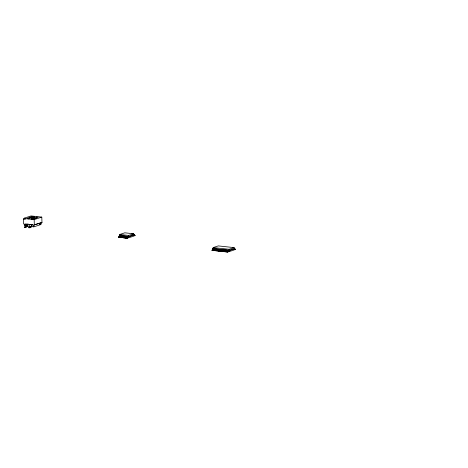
<?xml version="1.0" encoding="UTF-8"?>
<svg xmlns="http://www.w3.org/2000/svg" width="468" height="468" viewBox="0 0 468 468"><rect width="100%" height="100%" fill="white"/><g stroke="black" fill="none" stroke-linecap="round" stroke-linejoin="round"><path stroke-width="0.7" d="M128.706 237.779L128.63 235.439L133.708 233.784L134.158 235.03L133.784 236.118L128.706 237.779L119.796 236.82L119.346 235.468L119.72 234.48L124.798 232.818L133.708 233.784M229.156 251.614L229.08 249.28L234.158 247.619L234.597 248.543L234.234 249.953L229.156 251.614L221.212 250.76M34.217 217.439L33.983 218.48M25.956 226.705L25.956 225.81L24.95 225.798L25.061 224.026L28.121 224.09L28.133 224.464C26.957 224.611 28.361 226.793 26.653 225.98L26.676 226.688L24.687 227.319L24.675 226.945L25.763 226.594L26.676 226.688M24.541 218.556L23.4 218.93L23.57 223.973L24.266 224.049L24.985 225.886L33.854 226.845L40.669 224.617L41.283 222.563L41.98 222.639L41.792 217.099L31.023 215.941L24.523 218.065L25.056 219.106L24.523 218.065M119.235 236.65L119.574 235.544A0.725 0.404 -83.8 0 0 119.246 235.971L119.077 236.521A0.62 0.345 -83.8 0 1 118.872 236.849L118.515 237.288L119.422 237.229A0.942 0.526 -83.8 0 0 119.767 236.709L120.112 235.603A0.725 0.404 -83.8 0 0 119.785 236.03L119.609 236.58A0.62 0.345 -83.8 0 1 119.404 236.907L118.509 236.972M120.568 236.229L120.393 236.779A0.942 0.526 -83.8 0 1 120.048 237.294L119.679 237.416L120.03 236.972A0.62 0.345 -83.8 0 0 120.235 236.644L120.411 236.094A0.725 0.404 -83.8 0 1 120.738 235.673L120.627 236.094M122.891 236.48L122.721 237.03A0.942 0.526 -83.8 0 1 122.376 237.545L122.008 237.668L122.359 237.223A0.62 0.345 -83.8 0 0 122.563 236.896L122.733 236.346A0.725 0.404 -83.8 0 1 123.061 235.925L123.201 236.2M123.885 237.153L124.225 236.047A0.725 0.404 -83.8 0 0 123.897 236.475L123.727 237.024A0.62 0.345 -83.8 0 1 123.523 237.352L123.166 237.791L124.073 237.726A0.942 0.526 -83.8 0 0 124.418 237.212L124.763 236.106A0.725 0.404 -83.8 0 0 124.435 236.533L124.26 237.077A0.62 0.345 -83.8 0 1 124.055 237.411L123.16 237.475M125.219 236.732L125.044 237.276A0.942 0.526 -83.8 0 1 124.699 237.797L124.33 237.914L124.681 237.475A0.62 0.345 -83.8 0 0 124.886 237.147L125.061 236.597A0.725 0.404 -83.8 0 1 125.389 236.176L125.295 236.574M127.542 236.983L127.372 237.528A0.942 0.526 -83.8 0 1 127.027 238.048L126.658 238.165L127.009 237.726A0.62 0.345 -83.8 0 0 127.214 237.399L127.384 236.849A0.725 0.404 -83.8 0 1 127.717 236.428L127.852 236.703M216.193 250.111L216.538 249.005A0.725 0.404 -83.8 0 0 216.21 249.432L216.035 249.982A0.62 0.345 -83.8 0 1 215.83 250.31L215.479 250.749L216.386 250.684A0.942 0.526 -83.8 0 0 216.731 250.169L217.07 249.064A0.725 0.404 -83.8 0 0 216.742 249.491L216.573 250.041A0.62 0.345 -83.8 0 1 216.368 250.368L215.467 250.433M220.843 250.614L221.189 249.508A0.725 0.404 -83.8 0 0 220.861 249.935L220.685 250.479A0.62 0.345 -83.8 0 1 220.481 250.813L220.13 251.252L221.036 251.187A0.942 0.526 -83.8 0 0 221.382 250.672L221.721 249.567A0.725 0.404 -83.8 0 0 221.393 249.994L221.224 250.538A0.62 0.345 -83.8 0 1 221.019 250.866L220.656 250.988A0.942 0.526 -83.8 0 1 220.498 251.129L220.13 251.252M225.494 251.117L225.839 250.011A0.725 0.404 -83.8 0 0 225.512 250.433L225.336 250.983A0.62 0.345 -83.8 0 1 225.131 251.31L224.78 251.755L225.687 251.69A0.942 0.526 -83.8 0 0 226.032 251.176L226.377 250.07A0.725 0.404 -83.8 0 0 226.05 250.491L225.874 251.041A0.62 0.345 -83.8 0 1 225.67 251.369L224.769 251.433M226.828 250.69L226.658 251.24A0.942 0.526 -83.8 0 1 226.313 251.755L225.945 251.878L226.296 251.439A0.62 0.345 -83.8 0 0 226.5 251.111L226.67 250.561A0.725 0.404 -83.8 0 1 227.003 250.134L226.863 250.608M126.383 236.855L126.553 236.299A0.725 0.404 -83.8 0 0 126.225 236.726L126.05 237.27A0.62 0.345 -83.8 0 1 125.845 237.598L125.494 238.042L126.401 237.978A0.942 0.526 -83.8 0 0 126.746 237.463L127.091 236.358A0.725 0.404 -83.8 0 0 126.758 236.785L126.588 237.329A0.62 0.345 -83.8 0 1 126.383 237.656L125.482 237.721M212.876 249.187L213.045 248.631A0.725 0.404 -83.8 0 0 212.718 249.058L212.548 249.602A0.62 0.345 -83.8 0 1 212.343 249.935L211.986 250.374L212.893 250.31A0.942 0.526 -83.8 0 0 213.238 249.795L213.583 248.689A0.725 0.404 -83.8 0 0 213.256 249.116L213.086 249.66A0.62 0.345 -83.8 0 1 212.881 249.988L211.981 250.052M215.204 249.438L215.374 248.882A0.725 0.404 -83.8 0 0 215.046 249.309L214.87 249.853A0.62 0.345 -83.8 0 1 214.666 250.181L214.315 250.626L215.221 250.561A0.942 0.526 -83.8 0 0 215.567 250.047L215.912 248.941A0.725 0.404 -83.8 0 0 215.578 249.362L215.409 249.912A0.62 0.345 -83.8 0 1 215.204 250.24L214.303 250.304M217.526 249.69L217.696 249.134A0.725 0.404 -83.8 0 0 217.368 249.555L217.199 250.105A0.62 0.345 -83.8 0 1 216.994 250.433L216.643 250.877L217.544 250.813A0.942 0.526 -83.8 0 0 217.895 250.298L218.234 249.192A0.725 0.404 -83.8 0 0 217.907 249.614L217.737 250.164A0.62 0.345 -83.8 0 1 217.532 250.491L216.631 250.555M219.855 249.941L220.024 249.385A0.725 0.404 -83.8 0 0 219.697 249.807L219.521 250.357A0.62 0.345 -83.8 0 1 219.316 250.684L218.965 251.123L219.872 251.064A0.942 0.526 -83.8 0 0 220.217 250.544L220.563 249.438A0.725 0.404 -83.8 0 0 220.235 249.865L220.059 250.415A0.62 0.345 -83.8 0 1 219.855 250.743L218.954 250.807M30.133 227.255L30.168 226.266L29.162 226.249L29.273 224.476L32.333 224.546L32.345 224.921C31.175 225.079 32.561 227.237 30.859 226.436L30.882 227.144L28.899 227.776L28.881 227.401L29.975 227.044L30.882 227.144M234.62 249.222L235.503 249.169L235.147 249.608A0.942 0.526 -83.8 0 1 234.772 249.327L234.562 248.877L229.197 250.632L212.829 248.871L213.192 247.566L218.275 245.905L234.158 247.619M222.201 250.134L222.347 249.631A0.725 0.404 -83.8 0 0 222.019 250.058L221.85 250.608A0.62 0.345 -83.8 0 1 221.645 250.936L221.294 251.374L222.201 251.316A0.942 0.526 -83.8 0 0 222.546 250.795L222.885 249.69A0.725 0.404 -83.8 0 0 222.557 250.117L222.388 250.667A0.62 0.345 -83.8 0 1 222.183 250.994L221.282 251.059M33.819 216.783L34.035 216.462L33.082 216.702M25.237 224.383L25.646 224.195M29.449 224.839L29.858 224.652M232.438 247.812L233.122 247.8M32.193 219.036L31.777 219.217M32.111 218.983L31.391 219.199M33.602 216.608L33.082 216.585M32.017 219.012L31.719 219.235M30.005 216.982L29.776 218.024M27.793 218.468L27.179 218.65L27.793 218.568M34.351 216.497L33.456 216.643M28.215 218.895L29.97 218.363M34.38 217.696L31.309 218.696L33.251 218.907L38.16 217.298L36.223 217.094M32.427 219.352L34.486 218.673M25.044 218.614L34.158 219.597L41.792 217.099M28.121 224.09L27.419 224.523L27.436 226.067M26.653 225.98L27.653 225.997M32.333 224.546L31.625 224.973L31.648 226.518M24.687 227.319L26.735 227.033L26.869 225.909M33.854 226.845L33.643 225.061L41.283 222.563M33.643 225.061L41.98 222.639M30.859 226.436L31.865 226.448M28.899 227.776L30.946 227.489L31.075 226.366M118.515 237.288L119.422 237.229M119.668 237.095L120.568 237.03A0.62 0.345 -83.8 0 0 120.773 236.703L120.943 236.153A0.725 0.404 -83.8 0 1 121.276 235.732L120.931 236.837A0.942 0.526 -83.8 0 1 120.586 237.352L119.679 237.416M120.832 237.223L121.194 237.1A0.62 0.345 -83.8 0 0 121.399 236.773L121.575 236.223A0.725 0.404 -83.8 0 1 121.902 235.796L121.557 236.902A0.942 0.526 -83.8 0 1 121.212 237.422L120.832 237.223L121.733 237.159A0.62 0.345 -83.8 0 0 121.937 236.831L122.107 236.281A0.725 0.404 -83.8 0 1 122.435 235.854L122.095 236.96A0.942 0.526 -83.8 0 1 121.75 237.475L120.843 237.539M121.996 237.346L122.897 237.282A0.62 0.345 -83.8 0 0 123.102 236.954L123.271 236.404A0.725 0.404 -83.8 0 1 123.599 235.983L123.259 237.089A0.942 0.526 -83.8 0 1 122.908 237.604L122.008 237.668M123.166 237.791L124.073 237.726M133.789 234.673L133.918 234.632A0.725 0.404 -83.8 0 1 134.269 234.831L134.474 235.258A0.62 0.345 -83.8 0 0 134.69 235.445L135.065 235.65L134.164 235.714A0.942 0.526 -83.8 0 1 133.789 235.433L133.585 235.006M124.318 237.598L125.219 237.533A0.62 0.345 -83.8 0 0 125.424 237.206L125.599 236.656A0.725 0.404 -83.8 0 1 125.927 236.235L125.582 237.334A0.942 0.526 -83.8 0 1 125.237 237.855L124.33 237.914M134.146 234.708L128.735 236.48L119.346 235.468M134.158 235.03L128.747 236.796L119.352 235.784M125.494 238.042L126.401 237.978M134.17 235.386L135.059 235.334M126.647 237.849L127.548 237.785A0.62 0.345 -83.8 0 0 127.752 237.457L127.922 236.907A0.725 0.404 -83.8 0 1 128.25 236.48L127.91 237.586A0.942 0.526 -83.8 0 1 127.565 238.107L126.658 238.165M134.164 235.714L135.065 235.65M211.986 250.374L212.893 250.31M213.139 250.181L213.507 250.058A0.62 0.345 -83.8 0 0 213.712 249.731L213.882 249.181A0.725 0.404 -83.8 0 1 214.209 248.76L213.87 249.859A0.942 0.526 -83.8 0 1 213.519 250.38L213.139 250.181L214.04 250.117A0.62 0.345 -83.8 0 0 214.245 249.789L214.42 249.239A0.725 0.404 -83.8 0 1 214.748 248.812L214.402 249.918A0.942 0.526 -83.8 0 1 214.057 250.439L213.151 250.497M214.315 250.626L215.221 250.561M215.479 250.749L215.847 250.632A0.942 0.526 -83.8 0 0 215.982 250.509M216.643 250.877L217.544 250.813M217.796 250.684L218.158 250.561A0.62 0.345 -83.8 0 0 218.363 250.234L218.533 249.684A0.725 0.404 -83.8 0 1 218.86 249.257L218.521 250.362A0.942 0.526 -83.8 0 1 218.17 250.877L217.796 250.684L218.691 250.614A0.62 0.345 -83.8 0 0 218.895 250.286L219.071 249.742A0.725 0.404 -83.8 0 1 219.398 249.315L219.053 250.421A0.942 0.526 -83.8 0 1 218.708 250.936L217.801 251M218.965 251.123L219.872 251.064M221.294 251.374L222.201 251.316M222.446 251.181L222.809 251.059A0.62 0.345 -83.8 0 0 223.014 250.731L223.183 250.181A0.725 0.404 -83.8 0 1 223.511 249.76L223.172 250.866A0.942 0.526 -83.8 0 1 222.826 251.38L222.446 251.181L223.347 251.117A0.62 0.345 -83.8 0 0 223.552 250.789L223.722 250.24A0.725 0.404 -83.8 0 1 224.049 249.818L223.71 250.924A0.942 0.526 -83.8 0 1 223.359 251.439L222.452 251.503M223.605 251.31L223.973 251.187A0.62 0.345 -83.8 0 0 224.178 250.86L224.347 250.31A0.725 0.404 -83.8 0 1 224.675 249.883L224.336 250.988A0.942 0.526 -83.8 0 1 223.985 251.509L223.605 251.31L224.505 251.246A0.62 0.345 -83.8 0 0 224.71 250.918L224.886 250.368A0.725 0.404 -83.8 0 1 225.213 249.941L224.868 251.047A0.942 0.526 -83.8 0 1 224.523 251.562L223.616 251.626M224.78 251.755L225.687 251.69M234.597 248.543L229.185 250.316L212.817 248.549M225.933 251.562L226.834 251.491A0.62 0.345 -83.8 0 0 227.038 251.164L227.208 250.62A0.725 0.404 -83.8 0 1 227.536 250.193L227.196 251.298A0.942 0.526 -83.8 0 1 226.851 251.813L225.945 251.878M227.097 251.685L227.46 251.562A0.62 0.345 -83.8 0 0 227.664 251.234L227.834 250.684A0.725 0.404 -83.8 0 1 228.162 250.263L227.822 251.363A0.942 0.526 -83.8 0 1 227.477 251.883L227.097 251.685L227.998 251.62A0.62 0.345 -83.8 0 0 228.203 251.293L228.372 250.743A0.725 0.404 -83.8 0 1 228.7 250.321L228.361 251.421A0.942 0.526 -83.8 0 1 228.01 251.942L227.109 252M235.503 249.169L235.152 249.28A0.62 0.345 -83.8 0 1 234.918 249.093L234.72 248.666A0.725 0.404 -83.8 0 0 234.369 248.467L234.562 248.877M234.24 249.268A0.942 0.526 -83.8 0 0 234.608 249.549L235.515 249.485M31.941 219.03L31.391 219.106M23.4 218.93L25.056 219.106M39.306 224.47L40.669 224.617M26.266 224.266L28.133 224.464M30.479 224.716L32.345 224.921M119.72 234.48L128.63 235.439M24.675 226.945L25.588 227.044L25.6 227.419M28.881 227.401L29.794 227.501L29.806 227.875M234.608 249.549L235.147 249.608M120.048 237.294L120.586 237.352M121.212 237.422L121.75 237.475M122.376 237.545L122.908 237.604M124.699 237.797L125.237 237.855M127.027 238.048L127.565 238.107M213.192 247.566L229.08 249.28M213.273 249.906L214.713 250.058M216.157 250.216L219.767 250.602M220.118 250.93L220.668 251.31M213.519 250.38L214.057 250.439M215.847 250.632L216.386 250.684M218.17 250.877L218.708 250.936M220.498 251.129L221.036 251.187M222.826 251.38L223.359 251.439M223.985 251.509L224.523 251.562M226.313 251.755L226.851 251.813M227.477 251.883L228.01 251.942M36.171 217.292L36.463 218.375M31.959 216.836L32.251 217.918M134.082 235L134.328 235.492A0.942 0.526 -83.8 0 0 134.696 235.773M39.821 224.4L41.102 224.178L41.09 223.803M35.34 217.561L35.515 218.357M31.134 217.105L31.303 217.907M234.971 249.111L234.983 249.426M227.635 251.743L227.641 252.059M226.471 251.614L226.483 251.936M225.307 251.491L225.319 251.807M224.143 251.369L224.154 251.685M222.979 251.24L222.99 251.562M221.82 251.117L221.826 251.433M219.492 250.866L219.504 251.181M218.328 250.737L218.34 251.059M217.17 250.614L217.175 250.936M216.005 250.491L216.017 250.807M214.841 250.362L214.853 250.684M213.677 250.24L213.689 250.555M212.513 250.111L212.525 250.433M134.521 235.275L134.532 235.591M127.185 237.908L127.197 238.224M126.021 237.779L126.032 238.101M124.857 237.656L124.868 237.972M123.692 237.528L123.704 237.849M122.534 237.405L122.54 237.721M121.37 237.282L121.382 237.598M120.206 237.153L120.217 237.475M119.042 237.03L119.053 237.346M34.158 219.597L34.34 225.137M29.952 226.336L29.975 227.044M25.74 225.88L25.763 226.594M34.024 217.62L34.029 218.995M126.167 237.522A0.942 0.526 -83.8 0 1 125.863 237.919M123.792 237.375A0.942 0.526 -83.8 0 1 123.54 237.668M119.112 236.919A0.942 0.526 -83.8 0 1 118.884 237.171M133.608 234.614A0.725 0.404 -83.8 0 1 133.69 234.702M215.028 249.988A0.942 0.526 -83.8 0 1 214.683 250.503M225.348 251.433A0.942 0.526 -83.8 0 1 225.149 251.632M219.679 250.485A0.942 0.526 -83.8 0 1 219.334 251.006M217.357 250.24A0.942 0.526 -83.8 0 1 217.012 250.754M212.706 249.736A0.942 0.526 -83.8 0 1 212.361 250.251M222.007 250.737A0.942 0.526 -83.8 0 1 221.662 251.257M132.005 233.842L132.672 233.854L132.005 233.842M32.011 216.637L27.097 218.246L29.039 218.457L33.953 216.848L32.011 216.637"/></g></svg>
